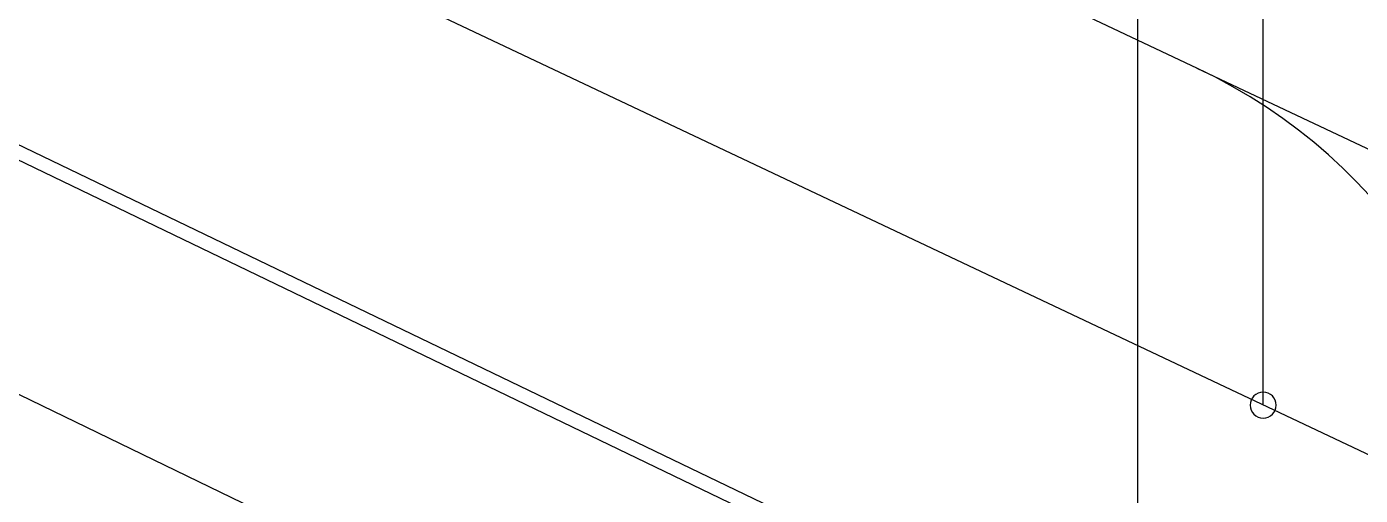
# Model space of a CAD drawing. Header units: millimetres. Extents: x 1145859089 to 1147511753, y -1047484727 to -1047247487.
# Drawn here: x 1146323191 to 1146342470, y -1047298622 to -1047291838 of the extents above; entities that cross this region are included whole.
import ezdxf
from ezdxf.xclip import XClip

# ---------------------------------------------------------------- set-up
doc = ezdxf.new("R2010")
doc.units = ezdxf.units.MM
doc.header["$LTSCALE"] = 100
doc.header["$MEASUREMENT"] = 0
doc.header["$XCLIPFRAME"] = 2
doc.layers.get('0').update_dxf_attribs({"linetype": 'CONTINUOUS'})
doc.layers.add('XREF', color=135, linetype='CONTINUOUS')
doc.layers.add('단지배치도$0$W240910', color=135, linetype='CONTINUOUS')

# ---------------------------------------------------------------- blocks, each defined once
blk = doc.blocks.new('단지배치도$0$zw$9902')
at = {"layer": '단지배치도$0$W240910'}
for p, q in [((70581, 71593), (70581, 100184)), ((72392, 74054), (72392, 97198)), ((71443, 78927), (57685, 85441)), ((97690, 62074), (57289, 81207)), ((51151, 79390, 1673713), (75000, 67888, 1673713)), ((51105, 79190, 1673713), (74800, 67762, 1673713)), ((71750, 65803, 0), (54040, 74381, 0))]:
    blk.add_line(p, q, dxfattribs=at)
at = {"layer": '단지배치도$0$W240910', "linetype": 'Continuous', "ltscale": 0.2}
blk.add_line((71435, 78931), (95180, 67689), dxfattribs=at)
at = {"layer": '단지배치도$0$W240910'}
for centre, radius, start, end in [((68020, 71697), 8000, 0, 64.6645), ((72392, 74054), 188, 0, 180), ((72392, 74054), 188, 180, 0)]:
    blk.add_arc(centre, radius, start, end, dxfattribs=at)
blk = doc.blocks.new('단지배치도')
blk.add_blockref('단지배치도$0$zw$9902', (141034, 142437))

msp = doc.modelspace()

# ---------------------------------------------------------------- block references
at = {"layer": 'XREF'}
ref = msp.add_blockref('단지배치도', (1146127639.433663, -1047513806.462535), dxfattribs=at)
XClip(ref).set_block_clipping_path([(72982.4064819524, 34919.7593965298), (360382.4067475507, 255319.7593436697)])

doc.saveas('drawing.dxf')
